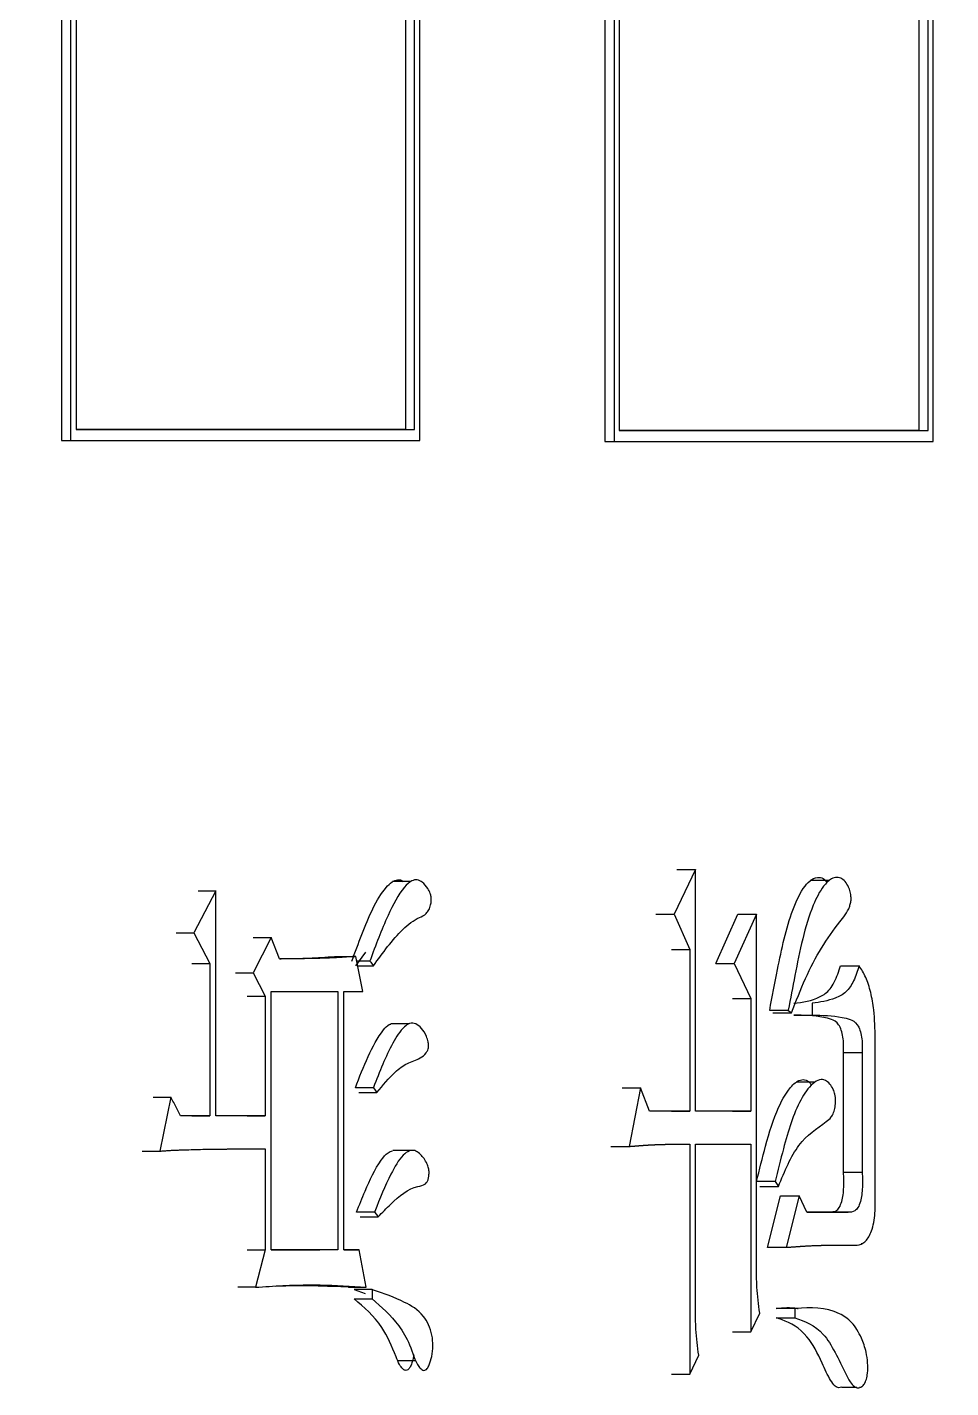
# Model space of a CAD drawing. Header units: millimetres. Extents: x 1852 to 4288, y 681 to 2404.
# Drawn here: x 2965.11 to 2969.37, y 955.9 to 962.17 of the extents above; entities that cross this region are included whole.
import ezdxf

# ---------------------------------------------------------------- set-up
doc = ezdxf.new("R2010")
doc.units = ezdxf.units.MM

msp = doc.modelspace()

# ---------------------------------------------------------------- linework, layer by layer
at = {"color": 7, "linetype": 'Continuous', "lineweight": 25}
for p, q in [((2969.2245, 970.3574), (2969.2244, 960.3093)), ((2969.2676, 960.3093), (2969.2677, 970.3755)), ((2969.2903, 960.2593), (2969.2904, 970.385)), ((2967.7763, 969.7521), (2967.7762, 960.2592)), ((2967.8186, 969.7698), (2967.8185, 960.2592)), ((2967.8426, 969.7798), (2967.8426, 960.3092)), ((2966.8562, 969.3675), (2966.8562, 960.314)), ((2966.8979, 960.314), (2966.898, 969.3849)), ((2966.9228, 960.264), (2966.9229, 969.3954)), ((2965.3108, 968.7364), (2965.3108, 960.264)), ((2965.3371, 968.7462), (2965.337, 960.314)), ((2965.2705, 968.7214), (2965.2705, 960.264)), ((2965.2705, 960.264), (2966.8812, 960.264)), ((2965.2705, 960.264), (2965.3108, 960.264)), ((2966.8562, 960.314), (2966.8979, 960.314)), ((2966.8812, 960.264), (2966.9228, 960.264)), ((2967.7762, 960.2592), (2969.247, 960.2593)), ((2967.7762, 960.2592), (2967.8185, 960.2592)), ((2969.2244, 960.3093), (2969.2676, 960.3093)), ((2969.247, 960.2593), (2969.2903, 960.2593)), ((2968.1934, 958.2861), (2968.0955, 958.0805)), ((2968.1934, 957.1719), (2968.1934, 958.2861)), ((2965.9814, 958.1887), (2965.8809, 957.994)), ((2965.8996, 958.1887), (2965.9814, 958.1887)), ((2965.9814, 957.1502), (2965.9814, 958.1887)), ((2966.8805, 958.2305), (2966.7968, 958.2305)), ((2968.8097, 958.235), (2968.7233, 958.235)), ((2968.0105, 958.0805), (2968.0955, 958.0805)), ((2968.0955, 958.0805), (2968.1677, 957.9183)), ((2968.2875, 957.8534), (2968.3893, 958.0805)), ((2968.4748, 958.0805), (2968.3728, 957.8534)), ((2968.3893, 958.0805), (2968.4748, 958.0805)), ((2968.4748, 956.4579), (2968.4748, 958.0805)), ((2965.7992, 957.994), (2965.8809, 957.994)), ((2965.8809, 957.994), (2965.9535, 957.8533)), ((2966.2368, 957.9723), (2966.1538, 957.8101)), ((2966.1545, 957.9723), (2966.2368, 957.9723)), ((2966.2755, 957.875), (2966.2368, 957.9723)), ((2966.5439, 957.8858), (2966.6267, 957.8858)), ((2966.6718, 957.9052), (2966.6252, 957.8426)), ((2966.6594, 957.7235), (2966.6267, 957.8858)), ((2968.0827, 957.9183), (2968.1677, 957.9183)), ((2968.1677, 957.9183), (2968.1677, 957.1719)), ((2965.8717, 957.8533), (2965.9535, 957.8533)), ((2965.9535, 957.8533), (2965.9535, 957.1502)), ((2966.0716, 957.8101), (2966.1538, 957.8101)), ((2966.1538, 957.8101), (2966.2091, 957.7019)), ((2966.692, 957.8642), (2966.631, 957.8642)), ((2966.6354, 957.8426), (2966.7083, 957.8426)), ((2968.2875, 957.8534), (2968.3728, 957.8534)), ((2968.3728, 957.8534), (2968.4493, 957.6911)), ((2968.8621, 957.8426), (2968.9482, 957.8426)), ((2966.1269, 957.7019), (2966.2091, 957.7019)), ((2966.2091, 957.7019), (2966.2091, 957.1502)), ((2966.2368, 957.7235), (2966.5447, 957.7235)), ((2966.5721, 957.7235), (2966.6594, 957.7235)), ((2968.3639, 957.6911), (2968.4493, 957.6911)), ((2968.4493, 957.6911), (2968.4493, 957.1719)), ((2968.5514, 957.6262), (2968.637, 957.6262)), ((2968.7328, 957.6695), (2968.7328, 957.6154)), ((2966.8728, 957.5754), (2966.7892, 957.5754)), ((2968.647, 957.6154), (2968.7328, 957.6154)), ((2969.0228, 956.8041), (2969.0228, 957.5072)), ((2968.877, 957.4423), (2968.9631, 957.4423)), ((2968.877, 956.8906), (2968.877, 957.4423)), ((2968.9631, 957.4423), (2968.9631, 956.8906)), ((2966.6415, 957.2584), (2966.7247, 957.2584)), ((2967.8553, 957.28), (2967.94, 957.28)), ((2967.94, 957.28), (2967.888, 957.0096)), ((2967.9816, 957.1719), (2967.94, 957.28)), ((2968.7446, 957.3059), (2968.6583, 957.3059)), ((2965.6929, 957.2367), (2965.7745, 957.2367)), ((2965.7745, 957.2367), (2965.7239, 956.9879)), ((2965.9535, 957.1502), (2965.8193, 957.1502)), ((2965.8717, 957.1502), (2965.9535, 957.1502)), ((2966.2091, 957.1502), (2965.9814, 957.1502)), ((2966.1269, 957.1502), (2966.2091, 957.1502)), ((2968.1677, 957.1719), (2967.9816, 957.1719)), ((2968.0826, 957.1719), (2968.1677, 957.1719)), ((2968.4493, 957.1719), (2968.1934, 957.1719)), ((2968.3639, 957.1719), (2968.4493, 957.1719)), ((2966.2091, 956.9988), (2966.2091, 956.5336)), ((2967.8034, 957.0096), (2967.888, 957.0096)), ((2968.1677, 957.0204), (2968.1677, 955.9603)), ((2968.1934, 957.0204), (2968.4493, 957.0204)), ((2968.1934, 956.2632), (2968.1934, 957.0204)), ((2968.4493, 957.0204), (2968.4493, 956.1551)), ((2965.6424, 956.9879), (2965.7239, 956.9879)), ((2966.8809, 956.9905), (2966.7973, 956.9905)), ((2968.877, 956.8906), (2968.9631, 956.8906)), ((2968.4907, 956.8257), (2968.5763, 956.8257)), ((2968.5611, 956.8474), (2968.5763, 956.8257)), ((2968.5261, 956.5445), (2968.5866, 956.7825)), ((2968.5866, 956.7825), (2968.6723, 956.7825)), ((2968.6723, 956.7825), (2968.6117, 956.5445)), ((2968.7076, 956.7067), (2968.6723, 956.7825)), ((2966.7138, 956.7067), (2966.6309, 956.7067)), ((2966.6469, 956.6851), (2966.7301, 956.6851)), ((2968.8983, 956.7067), (2968.7076, 956.7067)), ((2968.7076, 956.7067), (2968.8123, 956.7067)), ((2968.8123, 956.7067), (2968.8983, 956.7067)), ((2968.9587, 956.5623), (2968.9646, 956.5623)), ((2966.1269, 956.5336), (2966.2091, 956.5336)), ((2966.2091, 956.5336), (2966.1648, 956.3605)), ((2966.5447, 956.5336), (2966.2368, 956.5336)), ((2966.2368, 956.5336), (2966.4618, 956.5336)), ((2966.5447, 956.5336), (2966.462, 956.5336)), ((2966.643, 956.5336), (2966.5721, 956.5336)), ((2966.5721, 956.5336), (2966.643, 956.5336)), ((2966.6757, 956.3606), (2966.643, 956.5336)), ((2968.6117, 956.5445), (2968.5261, 956.5445)), ((2966.1648, 956.3605), (2966.0827, 956.3605)), ((2966.5926, 956.3606), (2966.524, 956.3636)), ((2966.5928, 956.3606), (2966.6757, 956.3606)), ((2966.6198, 956.3497), (2966.6703, 956.3324)), ((2966.6198, 956.3066), (2966.7029, 956.3066)), ((2966.7029, 956.3497), (2966.62, 956.3497)), ((2966.7029, 956.3497), (2966.7029, 956.3065)), ((2968.4493, 956.1551), (2968.49, 956.2416)), ((2968.6521, 956.2632), (2968.5664, 956.2632)), ((2968.6521, 956.2632), (2968.6521, 956.2198)), ((2968.5664, 956.2198), (2968.6521, 956.2198)), ((2966.82, 956.0227), (2966.9038, 956.0227)), ((2968.1677, 955.9603), (2968.2088, 956.0469)), ((2968.8685, 955.8995), (2968.9376, 955.8995)), ((2968.9505, 955.8995), (2968.955, 955.8995))]:
    msp.add_line(p, q, dxfattribs=at)
at = {"color": 7, "linetype": 'Continuous', "lineweight": 25, "flags": 128}
for points in [[(2968.1084, 958.2861), (2968.1298, 958.2861), (2968.1616, 958.2861), (2968.1934, 958.2861)], [(2966.692, 957.8642), (2966.6962, 957.8587), (2966.7023, 957.8506), (2966.7083, 957.8426)], [(2966.2368, 956.5336), (2966.2368, 957.1286), (2966.2368, 957.7235)], [(2966.5447, 957.7235), (2966.5447, 957.1286), (2966.5447, 956.5336)], [(2966.5721, 956.5336), (2966.5721, 957.1286), (2966.5721, 957.7235)], [(2968.6218, 957.637), (2968.5945, 957.637), (2968.5653, 957.637), (2968.5362, 957.637)], [(2968.6218, 957.637), (2968.6294, 957.6316), (2968.637, 957.6262)], [(2966.7084, 957.28), (2966.678, 957.28), (2966.6516, 957.28), (2966.6254, 957.28)], [(2966.7084, 957.28), (2966.7165, 957.2692), (2966.7247, 957.2584)], [(2968.5611, 956.8474), (2968.5288, 956.8474), (2968.5022, 956.8474), (2968.4755, 956.8474)], [(2966.7138, 956.7067), (2966.722, 956.6959), (2966.7301, 956.6851)], [(2968.3639, 956.1551), (2968.3852, 956.1551), (2968.4066, 956.1551), (2968.428, 956.1551), (2968.4493, 956.1551)], [(2968.0826, 955.9603), (2968.1039, 955.9603), (2968.1251, 955.9603), (2968.1464, 955.9603), (2968.1677, 955.9603)]]:
    msp.add_lwpolyline(points, dxfattribs=at)
at = {"color": 7, "linetype": 'Continuous', "lineweight": 25}
for points, knots in [([(2902.5937, 956.9353), (2905.1541, 956.9602), (2908.7345, 956.995), (2914.0037, 957.2738), (2918.4681, 957.6091), (2923.7842, 958.1747), (2929.3532, 958.948), (2935.1666, 959.9581), (2941.1379, 961.2141), (2947.2139, 962.7248), (2953.3519, 964.4955), (2959.5171, 966.5297), (2965.6806, 968.8291), (2971.8175, 971.3944), (2977.9056, 974.2247), (2983.9251, 977.3185), (2989.8579, 980.6732), (2995.687, 984.2853), (3001.3967, 988.1509), (3006.9723, 992.265), (3012.3996, 996.6222), (3017.6652, 1001.2164), (3022.7566, 1006.041), (3027.6615, 1011.0886), (3032.3683, 1016.3516), (3036.8661, 1021.8215), (3041.1444, 1027.4898), (3045.193, 1033.347), (3049.0027, 1039.3836), (3052.5644, 1045.5895), (3055.8696, 1051.9541), (3058.9104, 1058.4667), (3061.6795, 1065.1159), (3064.1699, 1071.8903), (3066.3754, 1078.778), (3068.29, 1085.7668), (3069.9086, 1092.8444), (3071.2264, 1099.9981), (3072.2393, 1107.215), (3072.9437, 1114.4822), (3073.3366, 1121.7864), (3073.4155, 1129.1143), (3073.1785, 1136.4523), (3072.6243, 1143.787), (3071.7521, 1151.1047), (3070.5618, 1158.3917), (3069.0537, 1165.6344), (3067.2287, 1172.8189), (3065.0882, 1179.9318), (3062.6344, 1186.9593), (3059.8696, 1193.8879), (3056.7968, 1200.7042), (3053.4197, 1207.3949), (3049.7421, 1213.9467), (3045.7685, 1220.3467), (3041.5035, 1226.5821), (3036.9523, 1232.6401), (3032.1204, 1238.5085), (3027.0132, 1244.1749), (3021.6366, 1249.6274), (3016.1899, 1254.675), (3010.7165, 1259.3272), (3005.2583, 1263.5967), (2999.6334, 1267.6391), (2993.852, 1271.4475), (2987.9245, 1275.0156), (2981.862, 1278.3376), (2975.6762, 1281.4079), (2969.3796, 1284.2214), (2962.9859, 1286.7733), (2956.5108, 1289.0594), (2949.9731, 1291.0756), (2943.3982, 1292.8182), (2936.8253, 1294.283), (2930.3315, 1295.4646), (2924.042, 1296.3616), (2918.5183, 1296.9451), (2913.6354, 1297.3127), (2908.8113, 1297.5524), (2902.837, 1297.6695), (2897.3202, 1297.5592), (2892.051, 1297.2874), (2887.5865, 1296.95), (2882.2705, 1296.385), (2876.7015, 1295.6115), (2870.888, 1294.6016), (2864.9168, 1293.3455), (2858.8407, 1291.8348), (2852.7028, 1290.0641), (2846.5376, 1288.0299), (2840.374, 1285.7305), (2834.2372, 1283.1652), (2828.1491, 1280.3349), (2822.1295, 1277.2411), (2816.1968, 1273.8864), (2810.3677, 1270.2743), (2804.6579, 1266.4087), (2799.0824, 1262.2946), (2793.6551, 1257.9374), (2788.3894, 1253.3432), (2783.2981, 1248.5186), (2778.3932, 1243.471), (2773.6863, 1238.2081), (2769.1885, 1232.7381), (2764.9103, 1227.0699), (2760.8616, 1221.2126), (2757.052, 1215.176), (2753.4902, 1208.9702), (2750.1855, 1202.6054), (2747.1427, 1196.0934), (2744.3808, 1189.442), (2742.0437, 1183.1599), (2740.7652, 1179.0547), (2740.202, 1177.2463)], [0, 0, 0, 0, 0.0102074, 0.014274, 0.021037, 0.0280561, 0.0355867, 0.0434511, 0.0515783, 0.0599113, 0.0684099, 0.0770439, 0.085791, 0.0946336, 0.1035582, 0.112554, 0.1216124, 0.1307262, 0.1398897, 0.1490979, 0.1583469, 0.1676331, 0.1769537, 0.1863062, 0.1956884, 0.2050985, 0.2145348, 0.2239961, 0.233481, 0.2429885, 0.2525178, 0.262068, 0.2716385, 0.2812287, 0.2908382, 0.3004664, 0.3101132, 0.3197782, 0.3294613, 0.3391624, 0.3488814, 0.3586183, 0.3683733, 0.3781464, 0.387938, 0.3977483, 0.4075776, 0.4174265, 0.4272956, 0.4371854, 0.4470968, 0.4570307, 0.4669882, 0.4769704, 0.486979, 0.4970156, 0.5070822, 0.5171812, 0.5273154, 0.5374882, 0.5477037, 0.5569145, 0.5661226, 0.5753266, 0.5845258, 0.5937191, 0.6029052, 0.6120821, 0.6212471, 0.6303962, 0.6395236, 0.6486197, 0.6576679, 0.6666375, 0.6754633, 0.6839789, 0.6919633, 0.6976055, 0.7035012, 0.7112199, 0.7214273, 0.7254939, 0.7322569, 0.739276, 0.7468066, 0.754671, 0.7627982, 0.7711312, 0.7796298, 0.7882638, 0.7970109, 0.8058535, 0.8147781, 0.8237739, 0.8328323, 0.8419461, 0.8511096, 0.8603178, 0.8695668, 0.878853, 0.8881736, 0.8975261, 0.9069083, 0.9163184, 0.9257547, 0.935216, 0.9447009, 0.9542084, 0.9637377, 0.9732879, 0.9828584, 0.9924486, 1, 1, 1, 1]), ([(2965.3108, 960.264), (2965.4756, 960.264), (2965.8052, 960.264), (2966.3441, 960.264), (2966.7124, 960.264), (2966.9228, 960.264)], [0, 0, 0, 0, 0.300081, 0.600162, 1, 1, 1, 1]), ([(2965.337, 960.314), (2965.5017, 960.314), (2965.831, 960.314), (2966.3524, 960.314), (2966.7041, 960.314), (2966.8979, 960.314)], [0, 0, 0, 0, 0.309921, 0.619841, 1, 1, 1, 1]), ([(2966.8562, 960.314), (2966.729, 960.314), (2966.4747, 960.314), (2965.9717, 960.314), (2965.5882, 960.314), (2965.337, 960.314)], [0, 0, 0, 0, 0.256655, 0.51331, 1, 1, 1, 1]), ([(2967.8185, 960.2592), (2967.9694, 960.2592), (2968.2712, 960.2592), (2968.7635, 960.2592), (2969.0987, 960.2592), (2969.2903, 960.2593)], [0, 0, 0, 0, 0.300081, 0.600162, 1, 1, 1, 1]), ([(2967.8426, 960.3092), (2967.9933, 960.3092), (2968.2949, 960.3092), (2968.771, 960.3092), (2969.0912, 960.3092), (2969.2676, 960.3093)], [0, 0, 0, 0, 0.309921, 0.619841, 1, 1, 1, 1]), ([(2969.2244, 960.3093), (2969.1086, 960.3092), (2968.8771, 960.3092), (2968.4201, 960.3092), (2968.0707, 960.3092), (2967.8426, 960.3092)], [0, 0, 0, 0, 0.257589, 0.515179, 1, 1, 1, 1]), ([(2968.5362, 957.637), (2968.548, 957.6997), (2968.5778, 957.8584), (2968.6226, 958.064), (2968.685, 958.1978), (2968.7297, 958.2438), (2968.7611, 958.2527), (2968.7856, 958.2455), (2968.7956, 958.2315), (2968.799, 958.2269)], [0, 0, 0, 0, 0.230113, 0.582915, 0.761626, 0.839199, 0.91746, 0.972398, 1, 1, 1, 1]), ([(2968.637, 957.6262), (2968.6578, 957.6797), (2968.7205, 957.8418), (2968.8152, 957.9952), (2968.8973, 958.0894), (2968.9105, 958.1343), (2968.9121, 958.1535), (2968.9101, 958.1747), (2968.9029, 958.2007), (2968.889, 958.227), (2968.8692, 958.2458), (2968.8457, 958.2521), (2968.8159, 958.2437), (2968.776, 958.2042), (2968.7063, 958.0671), (2968.6634, 957.8572), (2968.6318, 957.6908), (2968.6219, 957.6372), (2968.6218, 957.637)], [0, 0, 0, 0, 0.116248, 0.351545, 0.417546, 0.429975, 0.440278, 0.450547, 0.466965, 0.490882, 0.515264, 0.540739, 0.570383, 0.616277, 0.689853, 0.900941, 0.999644, 1, 1, 1, 1]), ([(2966.6089, 957.8642), (2966.624, 957.905), (2966.6696, 958.0278), (2966.7275, 958.1649), (2966.7926, 958.2306), (2966.8195, 958.241), (2966.838, 958.2386), (2966.8456, 958.2307), (2966.8457, 958.2305)], [0, 0, 0, 0, 0.248256, 0.747976, 0.841052, 0.91959, 0.998812, 1, 1, 1, 1]), ([(2966.7083, 957.8426), (2966.73, 957.8724), (2966.7955, 957.9621), (2966.877, 958.0505), (2966.9477, 958.076), (2966.9646, 958.0995), (2966.9723, 958.1206), (2966.9756, 958.1418), (2966.9749, 958.1605), (2966.97, 958.1802), (2966.957, 958.2054), (2966.9363, 958.2277), (2966.9104, 958.2415), (2966.8812, 958.2348), (2966.8309, 958.1881), (2966.7661, 958.0588), (2966.7184, 957.9373), (2966.6923, 957.8649), (2966.692, 957.8642)], [0, 0, 0, 0, 0.113222, 0.341327, 0.387566, 0.408095, 0.428648, 0.444625, 0.457844, 0.471063, 0.493511, 0.536211, 0.570053, 0.604097, 0.65629, 0.801568, 0.997978, 1, 1, 1, 1]), ([(2966.2754, 957.8752), (2966.2865, 957.8753), (2966.337, 957.8753), (2966.4265, 957.8783), (2966.5046, 957.8833), (2966.5436, 957.8858)], [0, 0, 0, 0, 0.123403, 0.561636, 1, 1, 1, 1]), ([(2966.6267, 957.8858), (2966.6171, 957.8851), (2966.6028, 957.8841), (2966.5873, 957.8831), (2966.5789, 957.8825), (2966.5741, 957.8822), (2966.5682, 957.8818), (2966.5634, 957.8815), (2966.5574, 957.8811), (2966.5526, 957.8808), (2966.5466, 957.8805), (2966.5418, 957.8802), (2966.5359, 957.8798), (2966.5311, 957.8796), (2966.5251, 957.8793), (2966.5191, 957.8789), (2966.5131, 957.8786), (2966.5071, 957.8784), (2966.5011, 957.8781), (2966.4939, 957.8778), (2966.4867, 957.8775), (2966.4807, 957.8773), (2966.4747, 957.877), (2966.4663, 957.8768), (2966.4567, 957.8765), (2966.4483, 957.8763), (2966.4423, 957.8761), (2966.4375, 957.876), (2966.4315, 957.8759), (2966.4267, 957.8758), (2966.4207, 957.8757), (2966.4159, 957.8756), (2966.4099, 957.8755), (2966.4038, 957.8754), (2966.3978, 957.8753), (2966.3918, 957.8753), (2966.387, 957.8752), (2966.381, 957.8752), (2966.3762, 957.8751), (2966.3701, 957.8751), (2966.3653, 957.8751), (2966.3593, 957.875), (2966.3545, 957.875), (2966.3485, 957.875), (2966.3436, 957.875), (2966.3376, 957.875), (2966.3328, 957.875), (2966.3268, 957.8749), (2966.3219, 957.8749), (2966.3159, 957.8749), (2966.3111, 957.8749), (2966.305, 957.8749), (2966.3002, 957.8749), (2966.2942, 957.8749), (2966.2893, 957.875), (2966.2827, 957.875), (2966.2785, 957.875), (2966.2755, 957.875)], [0, 0, 0, 0, 0.082056, 0.123084, 0.133341, 0.153855, 0.164112, 0.184626, 0.194883, 0.215397, 0.225654, 0.246168, 0.256425, 0.276939, 0.287196, 0.30771, 0.328224, 0.338481, 0.358995, 0.379509, 0.400023, 0.420537, 0.430794, 0.451308, 0.492336, 0.51285, 0.523107, 0.543621, 0.553878, 0.574392, 0.584649, 0.605163, 0.61542, 0.635934, 0.656448, 0.666705, 0.687219, 0.697476, 0.71799, 0.728247, 0.748761, 0.759018, 0.779532, 0.789789, 0.810303, 0.82056, 0.841074, 0.851331, 0.871845, 0.882102, 0.902616, 0.912873, 0.933387, 0.943644, 0.964158, 0.974415, 1, 1, 1, 1]), ([(2968.647, 957.6695), (2968.688, 957.6748), (2968.7455, 957.6822), (2968.8168, 957.7294), (2968.8458, 957.7891), (2968.8582, 957.8297), (2968.8621, 957.8426)], [0, 0, 0, 0, 0.5013943, 0.7026306, 0.9057015, 1, 1, 1, 1]), ([(2968.9482, 957.8426), (2968.9405, 957.8183), (2968.9254, 957.7705), (2968.8874, 957.7142), (2968.8384, 957.6924), (2968.786, 957.6771), (2968.7505, 957.672), (2968.7328, 957.6695)], [0, 0, 0, 0, 0.1777081, 0.35, 0.5672223, 0.7837017, 1, 1, 1, 1]), ([(2969.0228, 957.5072), (2969.0218, 957.5516), (2969.0201, 957.6244), (2969.0037, 957.72), (2968.9812, 957.7921), (2968.9591, 957.8259), (2968.9482, 957.8426)], [0, 0, 0, 0, 0.3472592, 0.5698518, 0.7878871, 1, 1, 1, 1]), ([(2966.6252, 957.28), (2966.644, 957.329), (2966.6816, 957.4274), (2966.7349, 957.524), (2966.7741, 957.5701), (2966.7864, 957.573), (2966.7891, 957.5737)], [0, 0, 0, 0, 0.419977, 0.842492, 0.96479, 1, 1, 1, 1]), ([(2966.7247, 957.2584), (2966.752, 957.2919), (2966.7961, 957.3461), (2966.8647, 957.3967), (2966.9148, 957.4095), (2966.9469, 957.4323), (2966.9584, 957.4521), (2966.9622, 957.4644), (2966.963, 957.4779), (2966.9604, 957.4965), (2966.9506, 957.5248), (2966.932, 957.5565), (2966.9044, 957.5768), (2966.8762, 957.5804), (2966.8377, 957.5525), (2966.796, 957.4864), (2966.75, 957.3889), (2966.7224, 957.3173), (2966.7085, 957.2803), (2966.7084, 957.28)], [0, 0, 0, 0, 0.157954, 0.255242, 0.35249, 0.401724, 0.417192, 0.427834, 0.438557, 0.45242, 0.478029, 0.52635, 0.573066, 0.619079, 0.658607, 0.768684, 0.881292, 0.999134, 1, 1, 1, 1]), ([(2968.8771, 957.4423), (2968.8773, 957.4666), (2968.8778, 957.514), (2968.8564, 957.5782), (2968.8206, 957.5974), (2968.7517, 957.6126), (2968.6933, 957.6141), (2968.647, 957.6154)], [0, 0, 0, 0, 0.130352, 0.254709, 0.382976, 0.510106, 1, 1, 1, 1]), ([(2968.7328, 957.6154), (2968.7792, 957.6141), (2968.8376, 957.6126), (2968.9066, 957.5974), (2968.9424, 957.5782), (2968.9639, 957.514), (2968.9634, 957.4666), (2968.9631, 957.4423)], [0, 0, 0, 0, 0.490042, 0.617207, 0.745492, 0.869777, 1, 1, 1, 1]), ([(2968.4755, 956.8474), (2968.489, 956.9023), (2968.5181, 957.0212), (2968.5638, 957.1699), (2968.6171, 957.2679), (2968.6575, 957.3097), (2968.6904, 957.3209), (2968.7124, 957.3139), (2968.7232, 957.3003), (2968.7266, 957.296)], [0, 0, 0, 0, 0.249513, 0.540155, 0.702681, 0.82884, 0.898011, 0.96762, 1, 1, 1, 1]), ([(2968.5763, 956.8257), (2968.6054, 956.8954), (2968.6642, 957.0362), (2968.7619, 957.0976), (2968.8177, 957.1396), (2968.8318, 957.1644), (2968.8386, 957.1912), (2968.8408, 957.2209), (2968.8378, 957.2496), (2968.8284, 957.2767), (2968.8134, 957.2992), (2968.7919, 957.317), (2968.7642, 957.3203), (2968.7235, 957.2929), (2968.6569, 957.2003), (2968.6062, 957.0306), (2968.5736, 956.8981), (2968.5611, 956.8474)], [0, 0, 0, 0, 0.175531, 0.354652, 0.388166, 0.407747, 0.427401, 0.446675, 0.466945, 0.484382, 0.511375, 0.539761, 0.574487, 0.616877, 0.705288, 0.887114, 1, 1, 1, 1]), ([(2965.8193, 957.1502), (2965.8129, 957.1626), (2965.8022, 957.1832), (2965.7873, 957.212), (2965.7787, 957.2285), (2965.7745, 957.2367)], [0, 0, 0, 0, 0.4283659, 0.7141823, 1, 1, 1, 1]), ([(2965.7239, 956.9879), (2965.7275, 956.9882), (2965.7346, 956.9888), (2965.7435, 956.9894), (2965.7524, 956.9901), (2965.7595, 956.9906), (2965.7684, 956.9912), (2965.7756, 956.9917), (2965.7827, 956.9921), (2965.7898, 956.9925), (2965.7969, 956.9928), (2965.8094, 956.9932), (2965.8467, 956.9944), (2965.8965, 956.996), (2965.9532, 956.9971), (2965.9886, 956.9974), (2966.0133, 956.9977), (2966.0257, 956.9978), (2966.0328, 956.9979), (2966.0398, 956.998), (2966.0469, 956.998), (2966.0557, 956.9981), (2966.0628, 956.9981), (2966.0716, 956.9982), (2966.0787, 956.9983), (2966.0857, 956.9983), (2966.0928, 956.9983), (2966.0998, 956.9984), (2966.1086, 956.9984), (2966.1157, 956.9985), (2966.1245, 956.9985), (2966.1315, 956.9985), (2966.1386, 956.9986), (2966.1456, 956.9986), (2966.1526, 956.9986), (2966.1597, 956.9986), (2966.165, 956.9986), (2966.1694, 956.9987), (2966.1737, 956.9987), (2966.1773, 956.9987), (2966.1817, 956.9987), (2966.1852, 956.9987), (2966.1896, 956.9987), (2966.1931, 956.9987), (2966.1966, 956.9987), (2966.2017, 956.9987), (2966.2058, 956.9988), (2966.2091, 956.9988)], [0, 0, 0, 0, 0.021887, 0.043773, 0.054717, 0.076603, 0.087547, 0.109433, 0.120377, 0.13132, 0.153207, 0.16415, 0.207923, 0.383017, 0.470564, 0.558111, 0.601884, 0.623771, 0.634714, 0.645657, 0.667544, 0.678487, 0.700374, 0.711317, 0.733204, 0.744147, 0.755091, 0.776977, 0.787921, 0.809807, 0.820751, 0.842637, 0.853581, 0.864524, 0.886411, 0.897354, 0.908297, 0.919241, 0.924712, 0.935656, 0.941127, 0.952071, 0.957542, 0.968486, 0.973957, 0.979429, 1, 1, 1, 1]), ([(2967.888, 957.0096), (2967.8897, 957.0098), (2967.8931, 957.01), (2967.8983, 957.0105), (2967.9034, 957.0109), (2967.9085, 957.0113), (2967.9128, 957.0117), (2967.917, 957.012), (2967.9213, 957.0124), (2967.9264, 957.0128), (2967.9307, 957.0131), (2967.935, 957.0134), (2967.9392, 957.0138), (2967.9443, 957.0141), (2967.9486, 957.0144), (2967.9529, 957.0148), (2967.9571, 957.0151), (2967.9614, 957.0153), (2967.9657, 957.0156), (2967.9699, 957.0159), (2967.975, 957.0162), (2967.9793, 957.0165), (2967.9835, 957.0167), (2967.9878, 957.017), (2967.9921, 957.0172), (2967.9963, 957.0174), (2968.0006, 957.0176), (2968.0057, 957.0178), (2968.0099, 957.018), (2968.0142, 957.0182), (2968.0184, 957.0184), (2968.0227, 957.0185), (2968.027, 957.0187), (2968.0312, 957.0188), (2968.0363, 957.019), (2968.0406, 957.0191), (2968.0448, 957.0192), (2968.0491, 957.0193), (2968.0533, 957.0194), (2968.0576, 957.0195), (2968.0618, 957.0196), (2968.066, 957.0197), (2968.0703, 957.0198), (2968.0745, 957.0198), (2968.0796, 957.0199), (2968.0839, 957.02), (2968.0881, 957.02), (2968.0924, 957.0201), (2968.0966, 957.0201), (2968.1008, 957.0201), (2968.1051, 957.0202), (2968.1102, 957.0202), (2968.1144, 957.0202), (2968.1186, 957.0203), (2968.1229, 957.0203), (2968.1271, 957.0203), (2968.1314, 957.0203), (2968.1356, 957.0204), (2968.1407, 957.0204), (2968.1449, 957.0204), (2968.1491, 957.0204), (2968.1534, 957.0204), (2968.1576, 957.0204), (2968.1624, 957.0204), (2968.1654, 957.0204), (2968.1677, 957.0204)], [0, 0, 0, 0, 0.018243, 0.036487, 0.05473, 0.072974, 0.091217, 0.100339, 0.118582, 0.136826, 0.155069, 0.164191, 0.182434, 0.200678, 0.218921, 0.228043, 0.246286, 0.26453, 0.273652, 0.291895, 0.310138, 0.328382, 0.337504, 0.355747, 0.37399, 0.383112, 0.401356, 0.419599, 0.437843, 0.446964, 0.465208, 0.483451, 0.492573, 0.510816, 0.52906, 0.547303, 0.556425, 0.574668, 0.592912, 0.602033, 0.620277, 0.63852, 0.647642, 0.665886, 0.684129, 0.702372, 0.711494, 0.729738, 0.747981, 0.757103, 0.775346, 0.79359, 0.811833, 0.820955, 0.839198, 0.857442, 0.866563, 0.884807, 0.90305, 0.921294, 0.930415, 0.948659, 0.966902, 0.976024, 1, 1, 1, 1]), ([(2966.6307, 956.7067), (2966.6435, 956.7393), (2966.6772, 956.8251), (2966.7235, 956.9215), (2966.7703, 956.9812), (2966.7899, 956.9871), (2966.7972, 956.9893)], [0, 0, 0, 0, 0.283457, 0.74635, 0.905734, 1, 1, 1, 1]), ([(2966.7301, 956.6851), (2966.7493, 956.7048), (2966.8071, 956.7644), (2966.8797, 956.8247), (2966.9404, 956.8291), (2966.9562, 956.8458), (2966.9618, 956.8594), (2966.9649, 956.876), (2966.9654, 956.895), (2966.9619, 956.9168), (2966.948, 956.9483), (2966.9262, 956.9746), (2966.899, 956.9936), (2966.8724, 956.9906), (2966.8318, 956.9615), (2966.7771, 956.8632), (2966.7375, 956.769), (2966.7143, 956.7078), (2966.7138, 956.7067)], [0, 0, 0, 0, 0.107766, 0.324959, 0.382514, 0.397632, 0.412828, 0.427374, 0.444539, 0.463227, 0.487605, 0.551575, 0.589695, 0.627994, 0.678884, 0.799951, 0.99622, 1, 1, 1, 1]), ([(2968.8278, 956.7099), (2968.8328, 956.7102), (2968.8435, 956.7107), (2968.8582, 956.7278), (2968.873, 956.7636), (2968.8792, 956.822), (2968.8778, 956.8677), (2968.877, 956.8906)], [0, 0, 0, 0, 0.123833, 0.265729, 0.412685, 0.704407, 1, 1, 1, 1]), ([(2968.9631, 956.8906), (2968.9639, 956.8676), (2968.9653, 956.822), (2968.959, 956.7638), (2968.9443, 956.7275), (2968.9247, 956.7067), (2968.9086, 956.7067), (2968.8983, 956.7067)], [0, 0, 0, 0, 0.261231, 0.519065, 0.649006, 0.774533, 1, 1, 1, 1]), ([(2968.9132, 956.5553), (2968.9251, 956.5542), (2968.9488, 956.552), (2968.9845, 956.5724), (2969.0131, 956.6301), (2969.0244, 956.7141), (2969.0234, 956.7739), (2969.0228, 956.8041)], [0, 0, 0, 0, 0.177715, 0.3563568, 0.5410477, 0.7687672, 1, 1, 1, 1]), ([(2968.6117, 956.5445), (2968.6135, 956.5446), (2968.6171, 956.5449), (2968.6225, 956.5453), (2968.6279, 956.5457), (2968.6333, 956.5461), (2968.6387, 956.5465), (2968.6431, 956.5468), (2968.6476, 956.5472), (2968.6521, 956.5475), (2968.6575, 956.5479), (2968.6629, 956.5483), (2968.6674, 956.5486), (2968.6718, 956.5489), (2968.6763, 956.5492), (2968.6808, 956.5495), (2968.6853, 956.5498), (2968.6898, 956.5501), (2968.6952, 956.5504), (2968.7005, 956.5507), (2968.705, 956.551), (2968.7095, 956.5512), (2968.714, 956.5515), (2968.7193, 956.5518), (2968.7238, 956.552), (2968.7301, 956.5523), (2968.7363, 956.5526), (2968.7435, 956.5529), (2968.748, 956.553), (2968.7524, 956.5532), (2968.7569, 956.5534), (2968.7614, 956.5535), (2968.7658, 956.5537), (2968.7703, 956.5538), (2968.7757, 956.5539), (2968.781, 956.5541), (2968.7855, 956.5542), (2968.79, 956.5543), (2968.7944, 956.5544), (2968.7998, 956.5545), (2968.8042, 956.5546), (2968.8087, 956.5546), (2968.8132, 956.5547), (2968.8185, 956.5548), (2968.823, 956.5548), (2968.8274, 956.5549), (2968.8319, 956.5549), (2968.8372, 956.555), (2968.8417, 956.555), (2968.8461, 956.5551), (2968.8506, 956.5551), (2968.8559, 956.5551), (2968.8604, 956.5552), (2968.8648, 956.5552), (2968.8693, 956.5552), (2968.8746, 956.5552), (2968.8791, 956.5552), (2968.8835, 956.5552), (2968.888, 956.5553), (2968.8933, 956.5553), (2968.8977, 956.5553), (2968.9022, 956.5553), (2968.9071, 956.5553), (2968.911, 956.5553), (2968.9132, 956.5553)], [0, 0, 0, 0, 0.017781, 0.035561, 0.053342, 0.071122, 0.088903, 0.106683, 0.115574, 0.133354, 0.151135, 0.168916, 0.186696, 0.195586, 0.213367, 0.231148, 0.240038, 0.257818, 0.275599, 0.29338, 0.31116, 0.320051, 0.337831, 0.355612, 0.373392, 0.382283, 0.417844, 0.435624, 0.453405, 0.462295, 0.480076, 0.497857, 0.506747, 0.524527, 0.542308, 0.560089, 0.577869, 0.586759, 0.60454, 0.622321, 0.640101, 0.648992, 0.666772, 0.684553, 0.702333, 0.711224, 0.729004, 0.746785, 0.764565, 0.773456, 0.791236, 0.809017, 0.826797, 0.835688, 0.853468, 0.871249, 0.889029, 0.89792, 0.9157, 0.933481, 0.951262, 0.960152, 0.977932, 1, 1, 1, 1]), ([(2968.49, 956.2416), (2968.485, 956.2813), (2968.4759, 956.3525), (2968.4751, 956.4256), (2968.4748, 956.4579)], [0, 0, 0, 0, 0.558835, 1, 1, 1, 1]), ([(2966.1648, 956.3605), (2966.2068, 956.3634), (2966.254, 956.3665), (2966.3116, 956.3692), (2966.3691, 956.3712), (2966.4927, 956.3729), (2966.6049, 956.3653), (2966.6757, 956.3606)], [0, 0, 0, 0, 0.2447343, 0.2753248, 0.336506, 0.5812465, 1, 1, 1, 1]), ([(2966.2575, 956.3663), (2966.2984, 956.3678), (2966.361, 956.3702), (2966.4737, 956.3672), (2966.5147, 956.3656), (2966.5307, 956.3649), (2966.5314, 956.3649), (2966.5316, 956.3648)], [0, 0, 0, 0, 0.537965, 0.821873, 0.950268, 0.983843, 1, 1, 1, 1]), ([(2966.8947, 956.0494), (2966.8927, 956.0385), (2966.8892, 956.0195), (2966.8804, 955.9974), (2966.8719, 955.9836), (2966.8631, 955.9774), (2966.8536, 955.9774), (2966.8414, 955.985), (2966.8264, 956.0053), (2966.7995, 956.0769), (2966.741, 956.2054), (2966.665, 956.2688), (2966.6198, 956.3066)], [0, 0, 0, 0, 0.052352, 0.091245, 0.123383, 0.145705, 0.168025, 0.200351, 0.251226, 0.32, 0.595425, 1, 1, 1, 1]), ([(2966.703, 956.3066), (2966.7452, 956.2698), (2966.8087, 956.2144), (2966.8789, 956.1005), (2966.9019, 956.0113), (2966.9295, 955.9813), (2966.9404, 955.9768), (2966.9491, 955.9786), (2966.9579, 955.9868), (2966.9687, 956.0072), (2966.9788, 956.0426), (2966.9845, 956.0902), (2966.9794, 956.1424), (2966.9637, 956.1904), (2966.9235, 956.2526), (2966.8353, 956.3028), (2966.7555, 956.3332), (2966.7051, 956.349), (2966.7029, 956.3497)], [0, 0, 0, 0, 0.193081, 0.290157, 0.386754, 0.407978, 0.421447, 0.432598, 0.443754, 0.462204, 0.496546, 0.533829, 0.57207, 0.615267, 0.659288, 0.789027, 0.990755, 1, 1, 1, 1]), ([(2968.2088, 956.0469), (2968.2037, 956.0866), (2968.1946, 956.1578), (2968.1937, 956.2309), (2968.1934, 956.2632)], [0, 0, 0, 0, 0.558835, 1, 1, 1, 1]), ([(2968.5664, 956.2632), (2968.5991, 956.2665), (2968.633, 956.2699), (2968.6664, 956.2624), (2968.6676, 956.2622)], [0, 0, 0, 0, 0.963669, 1, 1, 1, 1]), ([(2968.6521, 956.2198), (2968.6983, 956.2032), (2968.7917, 956.1696), (2968.8604, 956.0123), (2968.9054, 955.926), (2968.9248, 955.9021), (2968.9438, 955.8954), (2968.9598, 955.9006), (2968.9734, 955.9143), (2968.9832, 955.9364), (2968.9887, 955.9705), (2968.9887, 956.0137), (2968.9807, 956.0706), (2968.9571, 956.1379), (2968.9155, 956.2035), (2968.8137, 956.2715), (2968.723, 956.2668), (2968.6538, 956.2633), (2968.6521, 956.2632)], [0, 0, 0, 0, 0.166517, 0.336736, 0.370754, 0.398968, 0.419707, 0.44043, 0.457693, 0.475082, 0.493885, 0.523597, 0.555079, 0.603262, 0.6747, 0.747935, 0.993843, 1, 1, 1, 1]), ([(2968.8684, 955.8999), (2968.8639, 955.8986), (2968.8537, 955.8955), (2968.8352, 955.9053), (2968.8081, 955.9426), (2968.7709, 956.0303), (2968.7051, 956.1561), (2968.6244, 956.2013), (2968.5754, 956.217), (2968.5664, 956.2198)], [0, 0, 0, 0, 0.0386302, 0.0873539, 0.1580172, 0.3165779, 0.5810644, 0.9238412, 1, 1, 1, 1])]:
    msp.add_open_spline(points, degree=3, knots=knots, dxfattribs=at)

doc.saveas('drawing.dxf')
